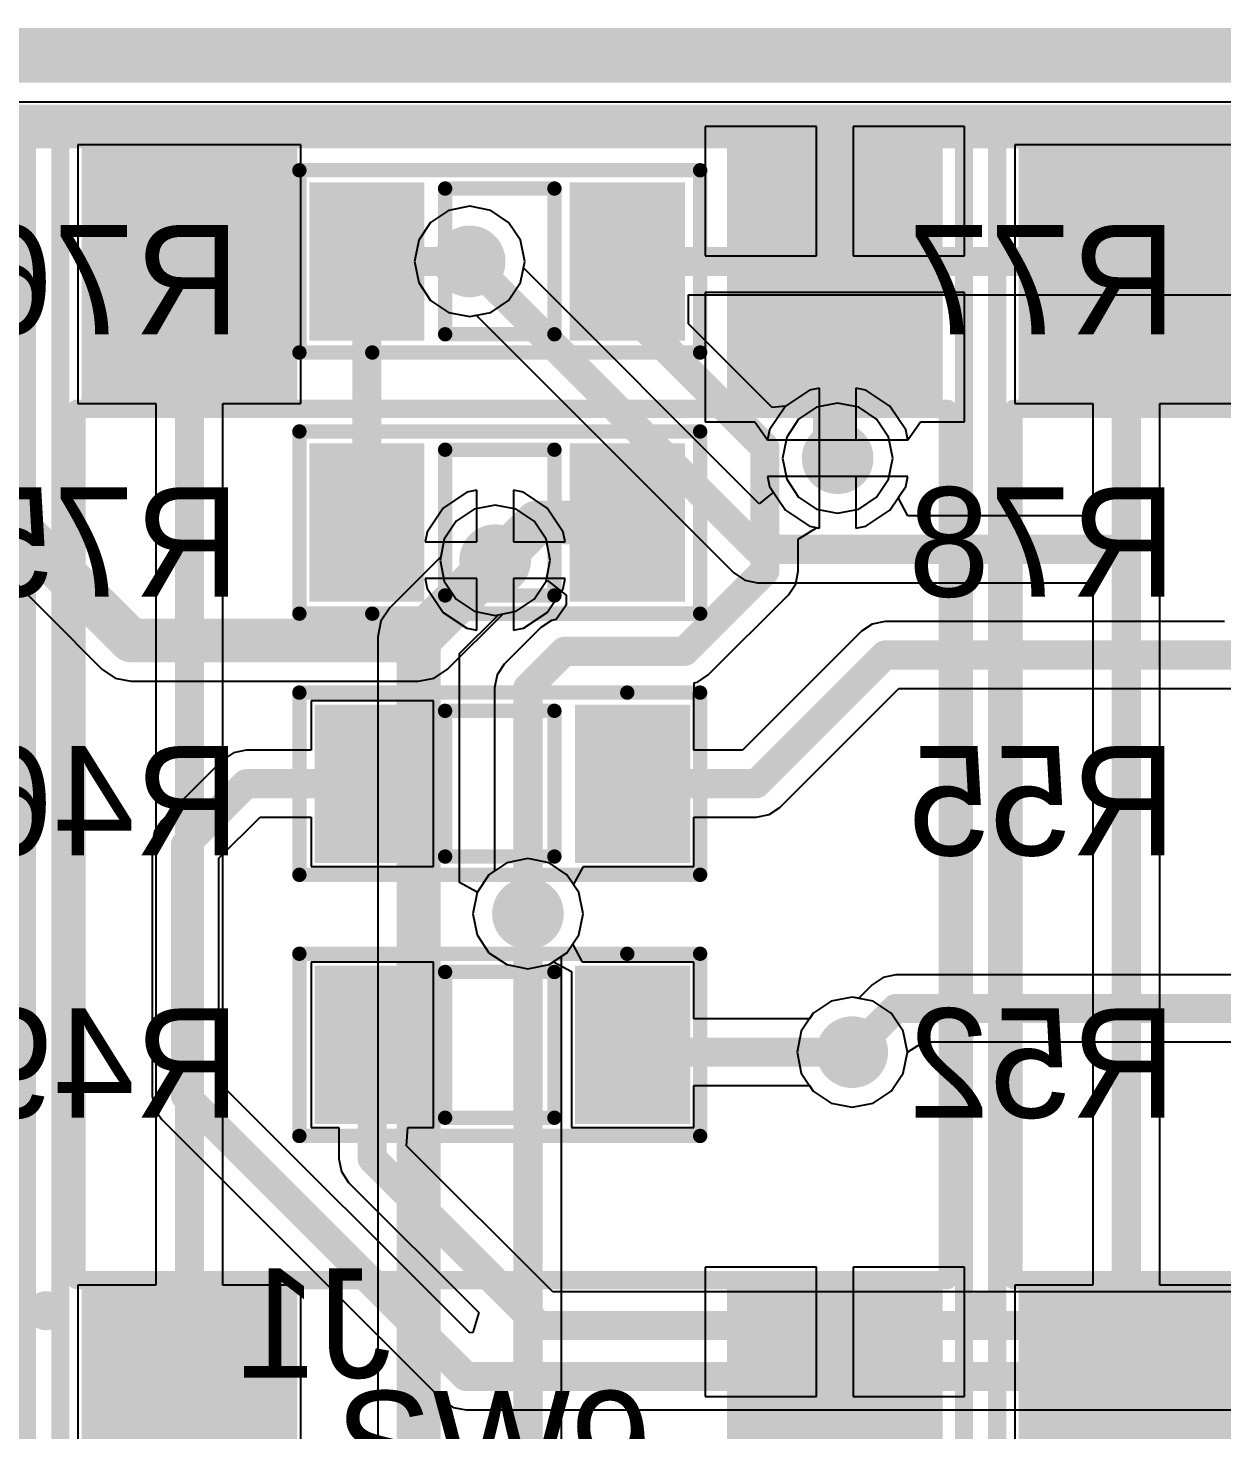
# Model space of a CAD drawing. Header units: millimetres. Extents: x 3.6 to 6.79, y 1.07 to 2.73.
# Drawn here: x 5.6898 to 6.0175, y 2.3493 to 2.734 of the extents above; entities that cross this region are included whole.
import ezdxf

# ---------------------------------------------------------------- set-up
doc = ezdxf.new("R2010")
doc.units = ezdxf.units.MM
doc.header["$MEASUREMENT"] = 0
for name, color, linetype in [('BottomLayer', 5, 'Continuous'), ('BottomOverlay', 54, 'Continuous'), ('BottomPaste', 16, 'Continuous'), ('BottomSolder', 6, 'Continuous'), ('KeepOutLayer', 6, 'Continuous'), ('Mechanical15', 56, 'Continuous'), ('MidLayer1', 16, 'Continuous'), ('MidLayer2', 76, 'Continuous'), ('MultiLayer', 9, 'Continuous'), ('TopLayer', 1, 'Continuous'), ('TopOverlay', 2, 'Continuous'), ('TopPaste', 8, 'Continuous'), ('TopSolder', 216, 'Continuous'), ('ViaHoleLayer', 16, 'Continuous')]:
    doc.layers.add(name, color=color, linetype=linetype)

# ---------------------------------------------------------------- blocks, each defined once
blk = doc.blocks.new('SW2_SMD_24')
at = {"layer": 'Mechanical15', "const_width": 0.005}
for points in [[(-0.19685, 0.12402), (0.19685, 0.12402)], [(0.19685, 0.12402), (0.19685, -0.12402)]]:
    blk.add_lwpolyline(points, dxfattribs=at)
at = {"layer": 'Mechanical15', "const_width": 0.0025}
blk.add_lwpolyline([(0.1956, 0.12402, 1), (0.1981, 0.12402, 1)], format="xyb", close=True, dxfattribs=at)
blk.add_lwpolyline([(0.1956, 0.12402, 1), (0.1981, 0.12402, 1)], format="xyb", close=True, dxfattribs=at)
at = {"layer": 'TopLayer'}
for points in [[(-0.18701, 0.06299), (-0.12598, 0.06299), (-0.18701, 0.11417), (-0.12598, 0.11417)], [(0.12598, 0.06299), (0.18701, 0.06299), (0.12598, 0.11417), (0.18701, 0.11417)]]:
    blk.add_solid(points, dxfattribs=at)
at = {"layer": 'TopOverlay'}
for points, const_width in [([(-0.12653, 0.12795, 1), (-0.12937, 0.12795, 1)], 0.00787), ([(-0.13134, 0.12795, 1), (-0.1274, 0.12795, 1)], 0.00394), ([(-0.1285, 0.12795, 1), (-0.12456, 0.12795, 1)], 0.00394), ([(-0.1208, 0.11955, 1), (-0.1183, 0.11955, 1)], 0.0025), ([(-0.1208, 0.11955, 1), (-0.1183, 0.11955, 1)], 0.0025), ([(0.1183, 0.11955, 1), (0.1208, 0.11955, 1)], 0.0025), ([(0.1183, 0.11955, 1), (0.1208, 0.11955, 1)], 0.0025)]:
    blk.add_lwpolyline(points, format="xyb", close=True, dxfattribs=dict(at, const_width=const_width))
at = {"layer": 'TopOverlay', "const_width": 0.005}
for points in [[(-0.11955, 0.11955), (0.11955, 0.11955)], [(-0.11955, 0.11955), (-0.11955, -0.11955)], [(0.11955, 0.11955), (0.11955, -0.11955)]]:
    blk.add_lwpolyline(points, dxfattribs=at)
at = {"layer": 'TopPaste'}
for points in [[(-0.18701, 0.06299), (-0.12598, 0.06299), (-0.18701, 0.11417), (-0.12598, 0.11417)], [(0.12598, 0.06299), (0.18701, 0.06299), (0.12598, 0.11417), (0.18701, 0.11417)]]:
    blk.add_solid(points, dxfattribs=at)
at = {"layer": 'TopSolder'}
for points in [[(-0.19101, 0.05899), (-0.12198, 0.05899), (-0.19101, 0.11817), (-0.12198, 0.11817)], [(0.12198, 0.05899), (0.19101, 0.05899), (0.12198, 0.11817), (0.19101, 0.11817)]]:
    blk.add_solid(points, dxfattribs=at)
blk = doc.blocks.new('SW2_SMD_25')
at = {"layer": 'Mechanical15', "const_width": 0.005}
for points in [[(-0.19685, 0.12402), (0.19685, 0.12402)], [(0.19685, 0.12402), (0.19685, -0.12402)], [(-0.19685, -0.12402), (0.19685, -0.12402)]]:
    blk.add_lwpolyline(points, dxfattribs=at)
at = {"layer": 'Mechanical15', "const_width": 0.0025}
for points in [[(0.1956, 0.12402, 1), (0.1981, 0.12402, 1)], [(0.1956, 0.12402, 1), (0.1981, 0.12402, 1)], [(0.1956, -0.12402, 1), (0.1981, -0.12402, 1)], [(0.1956, -0.12402, 1), (0.1981, -0.12402, 1)]]:
    blk.add_lwpolyline(points, format="xyb", close=True, dxfattribs=at)
at = {"layer": 'TopLayer'}
for points in [[(-0.18701, 0.06299), (-0.12598, 0.06299), (-0.18701, 0.11417), (-0.12598, 0.11417)], [(0.12598, 0.06299), (0.18701, 0.06299), (0.12598, 0.11417), (0.18701, 0.11417)], [(-0.18701, -0.11417), (-0.12598, -0.11417), (-0.18701, -0.06299), (-0.12598, -0.06299)], [(0.12598, -0.11417), (0.18701, -0.11417), (0.12598, -0.06299), (0.18701, -0.06299)]]:
    blk.add_solid(points, dxfattribs=at)
at = {"layer": 'TopOverlay'}
for points, const_width in [([(-0.12653, 0.12795, 1), (-0.12937, 0.12795, 1)], 0.00787), ([(-0.13134, 0.12795, 1), (-0.1274, 0.12795, 1)], 0.00394), ([(-0.1285, 0.12795, 1), (-0.12456, 0.12795, 1)], 0.00394), ([(-0.1208, 0.11955, 1), (-0.1183, 0.11955, 1)], 0.0025), ([(-0.1208, 0.11955, 1), (-0.1183, 0.11955, 1)], 0.0025), ([(0.1183, 0.11955, 1), (0.1208, 0.11955, 1)], 0.0025), ([(0.1183, 0.11955, 1), (0.1208, 0.11955, 1)], 0.0025), ([(-0.1208, -0.11955, 1), (-0.1183, -0.11955, 1)], 0.0025), ([(-0.1208, -0.11955, 1), (-0.1183, -0.11955, 1)], 0.0025), ([(0.1183, -0.11955, 1), (0.1208, -0.11955, 1)], 0.0025), ([(0.1183, -0.11955, 1), (0.1208, -0.11955, 1)], 0.0025)]:
    blk.add_lwpolyline(points, format="xyb", close=True, dxfattribs=dict(at, const_width=const_width))
at = {"layer": 'TopOverlay', "const_width": 0.005}
for points in [[(-0.11955, 0.11955), (0.11955, 0.11955)], [(-0.11955, 0.11955), (-0.11955, -0.11955)], [(0.11955, 0.11955), (0.11955, -0.11955)], [(-0.11955, -0.11955), (0.11955, -0.11955)]]:
    blk.add_lwpolyline(points, dxfattribs=at)
at = {"layer": 'TopPaste'}
for points in [[(-0.18701, 0.06299), (-0.12598, 0.06299), (-0.18701, 0.11417), (-0.12598, 0.11417)], [(0.12598, 0.06299), (0.18701, 0.06299), (0.12598, 0.11417), (0.18701, 0.11417)], [(-0.18701, -0.11417), (-0.12598, -0.11417), (-0.18701, -0.06299), (-0.12598, -0.06299)], [(0.12598, -0.11417), (0.18701, -0.11417), (0.12598, -0.06299), (0.18701, -0.06299)]]:
    blk.add_solid(points, dxfattribs=at)
at = {"layer": 'TopSolder'}
for points in [[(-0.19101, 0.05899), (-0.12198, 0.05899), (-0.19101, 0.11817), (-0.12198, 0.11817)], [(0.12198, 0.05899), (0.19101, 0.05899), (0.12198, 0.11817), (0.19101, 0.11817)], [(-0.19101, -0.11817), (-0.12198, -0.11817), (-0.19101, -0.05899), (-0.12198, -0.05899)], [(0.12198, -0.11817), (0.19101, -0.11817), (0.12198, -0.05899), (0.19101, -0.05899)]]:
    blk.add_solid(points, dxfattribs=at)
blk = doc.blocks.new('SW2_SMD_26')
at = {"layer": 'Mechanical15', "const_width": 0.005}
for points in [[(0.19685, 0.12402), (0.19685, -0.12402)], [(-0.19685, -0.12402), (0.19685, -0.12402)]]:
    blk.add_lwpolyline(points, dxfattribs=at)
at = {"layer": 'Mechanical15', "const_width": 0.0025}
blk.add_lwpolyline([(0.1956, -0.12402, 1), (0.1981, -0.12402, 1)], format="xyb", close=True, dxfattribs=at)
blk.add_lwpolyline([(0.1956, -0.12402, 1), (0.1981, -0.12402, 1)], format="xyb", close=True, dxfattribs=at)
blk = doc.blocks.new('RES_SMD_0603_B_40')
at = {"layer": 'BottomLayer'}
for points in [[(-0.04681, -0.01772), (-0.02319, -0.01772), (-0.04681, 0.01772), (-0.02319, 0.01772)], [(0.02468, -0.01772), (0.0483, -0.01772), (0.02468, 0.01771), (0.0483, 0.01771)]]:
    blk.add_solid(points, dxfattribs=at)
at = {"layer": 'BottomOverlay', "const_width": 0.00394}
for points in [[(0.035, 0.025), (-0.055, 0.025)], [(-0.055, 0.025), (-0.055, -0.025)], [(0.055, 0.025), (0.035, 0.025)], [(0.055, 0.025), (0.055, -0.025)], [(0.015, 0.02), (-0.015, 0.02)], [(-0.015, 0.02), (-0.015, -0.02)], [(0.015, 0.02), (0.015, -0.02)], [(0.015, -0.02), (-0.015, -0.02)], [(0.055, -0.025), (-0.055, -0.025)]]:
    blk.add_lwpolyline(points, dxfattribs=at)
at = {"layer": 'BottomOverlay', "const_width": 0.00197}
for points in [[(-0.05599, 0.025, 1), (-0.05402, 0.025, 1)], [(-0.05599, 0.025, 1), (-0.05402, 0.025, 1)], [(0.03401, 0.025, 1), (0.03598, 0.025, 1)], [(0.03401, 0.025, 1), (0.03598, 0.025, 1)], [(0.05401, 0.025, 1), (0.05598, 0.025, 1)], [(0.05401, 0.025, 1), (0.05598, 0.025, 1)], [(-0.01599, 0.02, 1), (-0.01402, 0.02, 1)], [(-0.01599, 0.02, 1), (-0.01402, 0.02, 1)], [(0.01401, 0.02, 1), (0.01598, 0.02, 1)], [(0.01401, 0.02, 1), (0.01598, 0.02, 1)], [(-0.01599, -0.02, 1), (-0.01402, -0.02, 1)], [(-0.01599, -0.02, 1), (-0.01402, -0.02, 1)], [(0.01401, -0.02, 1), (0.01598, -0.02, 1)], [(0.01401, -0.02, 1), (0.01598, -0.02, 1)], [(-0.05599, -0.025, 1), (-0.05402, -0.025, 1)], [(-0.05599, -0.025, 1), (-0.05402, -0.025, 1)], [(0.05401, -0.025, 1), (0.05598, -0.025, 1)], [(0.05401, -0.025, 1), (0.05598, -0.025, 1)]]:
    blk.add_lwpolyline(points, format="xyb", close=True, dxfattribs=at)
at = {"layer": 'BottomPaste'}
for points in [[(-0.04681, -0.01772), (-0.02319, -0.01772), (-0.04681, 0.01772), (-0.02319, 0.01772)], [(0.02468, -0.01772), (0.0483, -0.01772), (0.02468, 0.01771), (0.0483, 0.01771)]]:
    blk.add_solid(points, dxfattribs=at)
at = {"layer": 'BottomSolder'}
for points in [[(-0.05081, -0.02172), (-0.01919, -0.02172), (-0.05081, 0.02172), (-0.01919, 0.02172)], [(0.02068, -0.02172), (0.0523, -0.02172), (0.02068, 0.02171), (0.0523, 0.02171)]]:
    blk.add_solid(points, dxfattribs=at)
blk = doc.blocks.new('RES_SMD_0603_B_41')
at = {"layer": 'BottomLayer'}
for points in [[(-0.04681, -0.01772), (-0.02319, -0.01772), (-0.04681, 0.01772), (-0.02319, 0.01772)], [(0.02468, -0.01772), (0.0483, -0.01772), (0.02468, 0.01771), (0.0483, 0.01771)]]:
    blk.add_solid(points, dxfattribs=at)
at = {"layer": 'BottomOverlay', "const_width": 0.00394}
for points in [[(0.035, 0.025), (-0.055, 0.025)], [(-0.055, 0.025), (-0.055, -0.025)], [(0.055, 0.025), (0.035, 0.025)], [(0.055, 0.025), (0.055, -0.025)], [(0.015, 0.02), (-0.015, 0.02)], [(-0.015, 0.02), (-0.015, -0.02)], [(0.015, 0.02), (0.015, -0.02)], [(0.015, -0.02), (-0.015, -0.02)], [(0.055, -0.025), (-0.055, -0.025)]]:
    blk.add_lwpolyline(points, dxfattribs=at)
at = {"layer": 'BottomOverlay', "const_width": 0.00197}
for points in [[(-0.05599, 0.025, 1), (-0.05402, 0.025, 1)], [(-0.05599, 0.025, 1), (-0.05402, 0.025, 1)], [(0.03401, 0.025, 1), (0.03598, 0.025, 1)], [(0.03401, 0.025, 1), (0.03598, 0.025, 1)], [(0.05401, 0.025, 1), (0.05598, 0.025, 1)], [(0.05401, 0.025, 1), (0.05598, 0.025, 1)], [(-0.01599, 0.02, 1), (-0.01402, 0.02, 1)], [(-0.01599, 0.02, 1), (-0.01402, 0.02, 1)], [(0.01401, 0.02, 1), (0.01598, 0.02, 1)], [(0.01401, 0.02, 1), (0.01598, 0.02, 1)], [(-0.01599, -0.02, 1), (-0.01402, -0.02, 1)], [(-0.01599, -0.02, 1), (-0.01402, -0.02, 1)], [(0.01401, -0.02, 1), (0.01598, -0.02, 1)], [(0.01401, -0.02, 1), (0.01598, -0.02, 1)], [(-0.05599, -0.025, 1), (-0.05402, -0.025, 1)], [(-0.05599, -0.025, 1), (-0.05402, -0.025, 1)], [(0.05401, -0.025, 1), (0.05598, -0.025, 1)], [(0.05401, -0.025, 1), (0.05598, -0.025, 1)]]:
    blk.add_lwpolyline(points, format="xyb", close=True, dxfattribs=at)
at = {"layer": 'BottomPaste'}
for points in [[(-0.04681, -0.01772), (-0.02319, -0.01772), (-0.04681, 0.01772), (-0.02319, 0.01772)], [(0.02468, -0.01772), (0.0483, -0.01772), (0.02468, 0.01771), (0.0483, 0.01771)]]:
    blk.add_solid(points, dxfattribs=at)
at = {"layer": 'BottomSolder'}
for points in [[(-0.05081, -0.02172), (-0.01919, -0.02172), (-0.05081, 0.02172), (-0.01919, 0.02172)], [(0.02068, -0.02172), (0.0523, -0.02172), (0.02068, 0.02171), (0.0523, 0.02171)]]:
    blk.add_solid(points, dxfattribs=at)
blk = doc.blocks.new('RES_SMD_0603_B_55')
at = {"layer": 'BottomLayer'}
for points in [[(-0.04681, -0.01772), (-0.02319, -0.01772), (-0.04681, 0.01772), (-0.02319, 0.01772)], [(0.02468, -0.01772), (0.0483, -0.01772), (0.02468, 0.01771), (0.0483, 0.01771)]]:
    blk.add_solid(points, dxfattribs=at)
at = {"layer": 'BottomOverlay', "const_width": 0.00394}
for points in [[(-0.055, 0.025), (0.035, 0.025)], [(-0.055, -0.025), (-0.055, 0.025)], [(0.035, 0.025), (0.055, 0.025)], [(0.055, -0.025), (0.055, 0.025)], [(-0.015, 0.02), (0.015, 0.02)], [(-0.015, -0.02), (-0.015, 0.02)], [(0.015, -0.02), (0.015, 0.02)], [(-0.015, -0.02), (0.015, -0.02)], [(-0.055, -0.025), (0.055, -0.025)]]:
    blk.add_lwpolyline(points, dxfattribs=at)
at = {"layer": 'BottomOverlay', "const_width": 0.00197}
for points in [[(-0.05599, 0.025, 1), (-0.05402, 0.025, 1)], [(-0.05599, 0.025, 1), (-0.05402, 0.025, 1)], [(0.03401, 0.025, 1), (0.03598, 0.025, 1)], [(0.03401, 0.025, 1), (0.03598, 0.025, 1)], [(0.05401, 0.025, 1), (0.05598, 0.025, 1)], [(0.05401, 0.025, 1), (0.05598, 0.025, 1)], [(-0.01599, 0.02, 1), (-0.01402, 0.02, 1)], [(-0.01599, 0.02, 1), (-0.01402, 0.02, 1)], [(0.01401, 0.02, 1), (0.01598, 0.02, 1)], [(0.01401, 0.02, 1), (0.01598, 0.02, 1)], [(-0.01599, -0.02, 1), (-0.01402, -0.02, 1)], [(-0.01599, -0.02, 1), (-0.01402, -0.02, 1)], [(0.01401, -0.02, 1), (0.01598, -0.02, 1)], [(0.01401, -0.02, 1), (0.01598, -0.02, 1)], [(-0.05599, -0.025, 1), (-0.05402, -0.025, 1)], [(-0.05599, -0.025, 1), (-0.05402, -0.025, 1)], [(0.05401, -0.025, 1), (0.05598, -0.025, 1)], [(0.05401, -0.025, 1), (0.05598, -0.025, 1)]]:
    blk.add_lwpolyline(points, format="xyb", close=True, dxfattribs=at)
at = {"layer": 'BottomPaste'}
for points in [[(-0.04681, -0.01772), (-0.02319, -0.01772), (-0.04681, 0.01772), (-0.02319, 0.01772)], [(0.02468, -0.01772), (0.0483, -0.01772), (0.02468, 0.01771), (0.0483, 0.01771)]]:
    blk.add_solid(points, dxfattribs=at)
at = {"layer": 'BottomSolder'}
for points in [[(-0.05081, -0.02172), (-0.01919, -0.02172), (-0.05081, 0.02172), (-0.01919, 0.02172)], [(0.02068, -0.02172), (0.0523, -0.02172), (0.02068, 0.02171), (0.0523, 0.02171)]]:
    blk.add_solid(points, dxfattribs=at)
blk = doc.blocks.new('RES_SMD_0603_B_56')
at = {"layer": 'BottomLayer'}
for points in [[(-0.04681, -0.01772), (-0.02319, -0.01772), (-0.04681, 0.01772), (-0.02319, 0.01772)], [(0.02468, -0.01772), (0.0483, -0.01772), (0.02468, 0.01771), (0.0483, 0.01771)]]:
    blk.add_solid(points, dxfattribs=at)
at = {"layer": 'BottomOverlay', "const_width": 0.00394}
for points in [[(-0.055, 0.025), (0.035, 0.025)], [(-0.055, -0.025), (-0.055, 0.025)], [(0.035, 0.025), (0.055, 0.025)], [(0.055, -0.025), (0.055, 0.025)], [(-0.015, 0.02), (0.015, 0.02)], [(-0.015, -0.02), (-0.015, 0.02)], [(0.015, -0.02), (0.015, 0.02)], [(-0.015, -0.02), (0.015, -0.02)], [(-0.055, -0.025), (0.055, -0.025)]]:
    blk.add_lwpolyline(points, dxfattribs=at)
at = {"layer": 'BottomOverlay', "const_width": 0.00197}
for points in [[(-0.05599, 0.025, 1), (-0.05402, 0.025, 1)], [(-0.05599, 0.025, 1), (-0.05402, 0.025, 1)], [(0.03401, 0.025, 1), (0.03598, 0.025, 1)], [(0.03401, 0.025, 1), (0.03598, 0.025, 1)], [(0.05401, 0.025, 1), (0.05598, 0.025, 1)], [(0.05401, 0.025, 1), (0.05598, 0.025, 1)], [(-0.01599, 0.02, 1), (-0.01402, 0.02, 1)], [(-0.01599, 0.02, 1), (-0.01402, 0.02, 1)], [(0.01401, 0.02, 1), (0.01598, 0.02, 1)], [(0.01401, 0.02, 1), (0.01598, 0.02, 1)], [(-0.01599, -0.02, 1), (-0.01402, -0.02, 1)], [(-0.01599, -0.02, 1), (-0.01402, -0.02, 1)], [(0.01401, -0.02, 1), (0.01598, -0.02, 1)], [(0.01401, -0.02, 1), (0.01598, -0.02, 1)], [(-0.05599, -0.025, 1), (-0.05402, -0.025, 1)], [(-0.05599, -0.025, 1), (-0.05402, -0.025, 1)], [(0.05401, -0.025, 1), (0.05598, -0.025, 1)], [(0.05401, -0.025, 1), (0.05598, -0.025, 1)]]:
    blk.add_lwpolyline(points, format="xyb", close=True, dxfattribs=at)
at = {"layer": 'BottomPaste'}
for points in [[(-0.04681, -0.01772), (-0.02319, -0.01772), (-0.04681, 0.01772), (-0.02319, 0.01772)], [(0.02468, -0.01772), (0.0483, -0.01772), (0.02468, 0.01771), (0.0483, 0.01771)]]:
    blk.add_solid(points, dxfattribs=at)
at = {"layer": 'BottomSolder'}
for points in [[(-0.05081, -0.02172), (-0.01919, -0.02172), (-0.05081, 0.02172), (-0.01919, 0.02172)], [(0.02068, -0.02172), (0.0523, -0.02172), (0.02068, 0.02171), (0.0523, 0.02171)]]:
    blk.add_solid(points, dxfattribs=at)

msp = doc.modelspace()

# ---------------------------------------------------------------- linework, layer by layer
at = {"layer": 'BottomLayer'}
for p, q in [((5.87108, 2.6529), (5.87108, 2.66082)), ((5.87108, 2.66082), (6.02462, 2.66082)), ((5.89403, 2.62995), (5.87108, 2.6529)), ((5.90426, 2.63469), (5.89769, 2.63031)), ((5.907, 2.63524), (5.90426, 2.63469)), ((5.907, 2.616), (5.907, 2.63524)), ((5.91974, 2.63469), (5.917, 2.63524)), ((5.917, 2.63524), (5.917, 2.621)), ((5.92631, 2.63031), (5.91974, 2.63469)), ((5.89769, 2.63031), (5.89403, 2.62995)), ((5.93069, 2.62374), (5.92631, 2.63031)), ((5.64735, 2.62078), (5.71007, 2.55807)), ((5.917, 2.621), (5.93124, 2.621)), ((5.93124, 2.621), (5.93069, 2.62374)), ((5.907, 2.59676), (5.907, 2.616)), ((5.93124, 2.611), (5.917, 2.611)), ((5.917, 2.611), (5.917, 2.59676)), ((5.93069, 2.60826), (5.93124, 2.611)), ((5.92631, 2.60169), (5.93069, 2.60826)), ((5.91974, 2.59731), (5.92631, 2.60169)), ((5.90118, 2.59381), (5.90618, 2.59693)), ((5.90618, 2.59693), (5.907, 2.59676)), ((5.917, 2.59676), (5.91974, 2.59731)), ((5.90118, 2.585), (5.90118, 2.59381)), ((5.8287, 2.5773), (5.83198, 2.58221)), ((5.83198, 2.58221), (5.83245, 2.58233)), ((5.83245, 2.58233), (5.83745, 2.57844)), ((5.90048, 2.58149), (5.90118, 2.585)), ((5.83745, 2.57844), (5.83745, 2.57562)), ((5.87649, 2.55651), (5.89849, 2.57851)), ((5.89849, 2.57851), (5.90048, 2.58149)), ((5.82016, 2.5733), (5.82379, 2.57402)), ((5.82379, 2.57402), (5.8287, 2.5773)), ((5.83745, 2.57562), (5.83476, 2.57173)), ((5.80493, 2.55807), (5.82016, 2.5733)), ((5.83349, 2.57148), (5.83051, 2.56949)), ((5.83476, 2.57173), (5.83349, 2.57148)), ((5.92149, 2.57048), (5.91851, 2.56849)), ((5.925, 2.57118), (5.92149, 2.57048)), ((6.01814, 2.57118), (5.925, 2.57118)), ((5.83051, 2.56949), (5.82051, 2.55949)), ((5.91851, 2.56849), (5.88586, 2.53584)), ((5.82051, 2.55949), (5.81852, 2.55651)), ((5.71007, 2.55807), (5.71371, 2.55564)), ((5.71371, 2.55564), (5.718, 2.55478)), ((5.718, 2.55478), (5.718, 2.55478)), ((5.718, 2.55478), (5.797, 2.55478)), ((5.797, 2.55478), (5.80129, 2.55564)), ((5.797, 2.55478), (5.797, 2.55478)), ((5.80129, 2.55564), (5.80493, 2.55807)), ((5.81852, 2.55651), (5.81782, 2.553)), ((5.87351, 2.55452), (5.87649, 2.55651)), ((5.81782, 2.553), (5.81782, 2.50272)), ((5.87256, 2.54938), (5.87263, 2.55435)), ((5.87263, 2.55435), (5.87351, 2.55452)), ((5.89615, 2.52017), (5.9288, 2.55282)), ((5.9288, 2.55282), (6.02105, 2.55282)), ((5.80107, 2.54938), (5.76745, 2.54938)), ((5.76745, 2.54938), (5.76745, 2.53584)), ((5.80107, 2.50395), (5.80107, 2.54938)), ((5.87256, 2.54923), (5.87256, 2.54938)), ((5.87256, 2.53584), (5.87256, 2.54923)), ((5.74967, 2.53584), (5.74615, 2.53514)), ((5.76745, 2.53584), (5.74967, 2.53584)), ((5.88586, 2.53584), (5.87256, 2.53584)), ((5.74318, 2.53316), (5.72651, 2.51649)), ((5.74615, 2.53514), (5.74318, 2.53316)), ((5.89317, 2.51818), (5.89615, 2.52017)), ((5.72651, 2.51649), (5.72452, 2.51351)), ((5.74218, 2.5062), (5.75347, 2.51749)), ((5.75347, 2.51749), (5.76745, 2.51749)), ((5.76745, 2.51749), (5.76745, 2.50395)), ((5.87256, 2.50395), (5.87256, 2.51749)), ((5.87256, 2.51749), (5.88966, 2.51749)), ((5.88966, 2.51749), (5.89317, 2.51818)), ((5.72452, 2.51351), (5.72382, 2.51)), ((5.72382, 2.51), (5.72382, 2.441)), ((5.74218, 2.4448), (5.74218, 2.5062)), ((5.76745, 2.50395), (5.80107, 2.50395)), ((5.8163, 2.5017), (5.81302, 2.49679)), ((5.81782, 2.50272), (5.8163, 2.5017)), ((5.83954, 2.49895), (5.84221, 2.50395)), ((5.84221, 2.50395), (5.87256, 2.50395)), ((5.84098, 2.49679), (5.83954, 2.49895)), ((5.81302, 2.49679), (5.81187, 2.491)), ((5.84213, 2.491), (5.84098, 2.49679)), ((5.81187, 2.491), (5.81302, 2.48521)), ((5.84098, 2.48521), (5.84213, 2.491)), ((5.81302, 2.48521), (5.8163, 2.4803)), ((5.83931, 2.48271), (5.84098, 2.48521)), ((5.84199, 2.47771), (5.83931, 2.48271)), ((5.80107, 2.47772), (5.76745, 2.47772)), ((5.76745, 2.47772), (5.76745, 2.43228)), ((5.80107, 2.43228), (5.80107, 2.47772)), ((5.8163, 2.4803), (5.82121, 2.47702)), ((5.83279, 2.47702), (5.83398, 2.47781)), ((5.83398, 2.47781), (5.83894, 2.47511)), ((5.84278, 2.47771), (5.84199, 2.47771)), ((5.84286, 2.47771), (5.84278, 2.47771)), ((5.84278, 2.47771), (5.84278, 2.47771)), ((5.87256, 2.47771), (5.84286, 2.47771)), ((5.87256, 2.46218), (5.87256, 2.47771)), ((5.82121, 2.47702), (5.827, 2.47587)), ((5.827, 2.47587), (5.83279, 2.47702)), ((5.83894, 2.47511), (5.83894, 2.47424)), ((5.83894, 2.47424), (5.83894, 2.47424)), ((5.83894, 2.47424), (5.83894, 2.47397)), ((5.83894, 2.47397), (5.83894, 2.43228)), ((5.91021, 2.46698), (5.9053, 2.4637)), ((5.916, 2.46813), (5.91021, 2.46698)), ((5.92179, 2.46698), (5.916, 2.46813)), ((5.9267, 2.4637), (5.92179, 2.46698)), ((5.9053, 2.4637), (5.90428, 2.46218)), ((5.92998, 2.45879), (5.9267, 2.4637)), ((5.90428, 2.46218), (5.87256, 2.46218)), ((5.93113, 2.453), (5.92998, 2.45879)), ((5.92998, 2.44721), (5.93113, 2.453)), ((5.9267, 2.4423), (5.92998, 2.44721)), ((5.81104, 2.37593), (5.74218, 2.4448)), ((5.87256, 2.43228), (5.87256, 2.44382)), ((5.87256, 2.44382), (5.90428, 2.44382)), ((5.90428, 2.44382), (5.9053, 2.4423)), ((5.72382, 2.441), (5.72452, 2.43749)), ((5.9053, 2.4423), (5.91021, 2.43902)), ((5.92179, 2.43902), (5.9267, 2.4423)), ((5.72452, 2.43749), (5.72651, 2.43451)), ((5.91021, 2.43902), (5.916, 2.43787)), ((5.916, 2.43787), (5.92179, 2.43902)), ((5.72651, 2.43451), (5.80351, 2.35751)), ((5.76745, 2.43228), (5.77508, 2.43228)), ((5.77508, 2.43228), (5.77508, 2.42374)), ((5.79369, 2.42728), (5.79406, 2.43228)), ((5.79406, 2.43228), (5.80107, 2.43228)), ((5.83894, 2.43228), (5.87256, 2.43228)), ((5.8338, 2.38718), (5.79369, 2.42728)), ((5.77508, 2.42374), (5.77578, 2.42023)), ((5.77578, 2.42023), (5.77777, 2.41725)), ((5.77777, 2.41725), (5.8135, 2.38152)), ((6.05831, 2.38718), (5.8338, 2.38718)), ((5.8135, 2.38152), (5.81186, 2.3761)), ((5.81186, 2.3761), (5.81104, 2.37593)), ((5.80351, 2.35751), (5.80649, 2.35552)), ((5.80649, 2.35552), (5.81, 2.35482)), ((5.81, 2.35482), (6.04334, 2.35482))]:
    msp.add_line(p, q, dxfattribs=at)
for points, const_width in [([(5.52823, 2.70704), (6.54556, 2.70704)], 0.012), ([(5.78277, 2.67), (5.811, 2.67)], 0.008), ([(5.78277, 2.59834), (5.78277, 2.67)], 0.008), ([(5.85426, 2.65674), (5.85426, 2.67)], 0.008), ([(5.85426, 2.67), (6.04143, 2.67)], 0.008), ([(5.85426, 2.65674), (5.892, 2.619)], 0.008), ([(5.652, 2.632), (5.718, 2.566)], 0.012), ([(5.892, 2.585), (5.892, 2.619)], 0.008), ([(5.797, 2.566), (5.82933, 2.59833)], 0.012), ([(5.82933, 2.59833), (5.85426, 2.59833)], 0.012), ([(5.87, 2.563), (5.892, 2.585)], 0.008), ([(5.718, 2.566), (5.797, 2.566)], 0.012), ([(5.827, 2.553), (5.837, 2.563)], 0.008), ([(5.837, 2.563), (5.87, 2.563)], 0.008), ([(5.88966, 2.52666), (5.925, 2.562)], 0.008), ([(5.925, 2.562), (6.158, 2.562)], 0.008), ([(5.827, 2.491), (5.827, 2.553)], 0.008), ([(5.733, 2.51), (5.74967, 2.52667)], 0.008), ([(5.74967, 2.52667), (5.78426, 2.52667)], 0.008), ([(5.85575, 2.52666), (5.88966, 2.52666)], 0.008), ([(5.733, 2.441), (5.733, 2.51)], 0.008), ([(5.78426, 2.42374), (5.78426, 2.455)], 0.008), ([(5.85575, 2.455), (5.85774, 2.453)], 0.008), ([(5.85774, 2.453), (5.916, 2.453)], 0.008), ([(5.733, 2.441), (5.81, 2.364)], 0.008), ([(5.78426, 2.42374), (5.83, 2.378)], 0.008), ([(5.83, 2.378), (6.08314, 2.378)], 0.008), ([(5.81, 2.364), (6.04714, 2.364)], 0.008)]:
    msp.add_lwpolyline(points, dxfattribs=dict(at, const_width=const_width))
for points, const_width in [([(5.80607, 2.67, 1), (5.81592, 2.67, 1)], 0.00984), ([(5.78077, 2.67, 1), (5.78477, 2.67, 1)], 0.004), ([(5.78077, 2.67, 1), (5.78477, 2.67, 1)], 0.004), ([(5.809, 2.67, 1), (5.813, 2.67, 1)], 0.004), ([(5.85226, 2.67, 1), (5.85626, 2.67, 1)], 0.004), ([(5.85226, 2.67, 1), (5.85626, 2.67, 1)], 0.004), ([(5.85226, 2.65674, 1), (5.85626, 2.65674, 1)], 0.004), ([(5.85226, 2.65674, 1), (5.85626, 2.65674, 1)], 0.004), ([(5.90708, 2.616, 1), (5.91692, 2.616, 1)], 0.00984), ([(5.89, 2.619, 1), (5.894, 2.619, 1)], 0.004), ([(5.89, 2.619, 1), (5.894, 2.619, 1)], 0.004), ([(5.78077, 2.59834, 1), (5.78477, 2.59834, 1)], 0.004), ([(5.82633, 2.59833, 1), (5.83233, 2.59833, 1)], 0.006), ([(5.82633, 2.59833, 1), (5.83233, 2.59833, 1)], 0.006), ([(5.85126, 2.59833, 1), (5.85726, 2.59833, 1)], 0.006), ([(5.81308, 2.588, 1), (5.82292, 2.588, 1)], 0.00984), ([(5.89, 2.585, 1), (5.894, 2.585, 1)], 0.004), ([(5.89, 2.585, 1), (5.894, 2.585, 1)], 0.004), ([(5.715, 2.566, 1), (5.721, 2.566, 1)], 0.006), ([(5.715, 2.566, 1), (5.721, 2.566, 1)], 0.006), ([(5.794, 2.566, 1), (5.8, 2.566, 1)], 0.006), ([(5.794, 2.566, 1), (5.8, 2.566, 1)], 0.006), ([(5.835, 2.563, 1), (5.839, 2.563, 1)], 0.004), ([(5.835, 2.563, 1), (5.839, 2.563, 1)], 0.004), ([(5.868, 2.563, 1), (5.872, 2.563, 1)], 0.004), ([(5.868, 2.563, 1), (5.872, 2.563, 1)], 0.004), ([(5.923, 2.562, 1), (5.927, 2.562, 1)], 0.004), ([(5.923, 2.562, 1), (5.927, 2.562, 1)], 0.004), ([(5.825, 2.553, 1), (5.829, 2.553, 1)], 0.004), ([(5.825, 2.553, 1), (5.829, 2.553, 1)], 0.004), ([(5.74767, 2.52667, 1), (5.75167, 2.52667, 1)], 0.004), ([(5.74767, 2.52667, 1), (5.75167, 2.52667, 1)], 0.004), ([(5.78226, 2.52667, 1), (5.78626, 2.52667, 1)], 0.004), ([(5.85375, 2.52666, 1), (5.85775, 2.52666, 1)], 0.004), ([(5.88766, 2.52666, 1), (5.89166, 2.52666, 1)], 0.004), ([(5.88766, 2.52666, 1), (5.89166, 2.52666, 1)], 0.004), ([(5.731, 2.51, 1), (5.735, 2.51, 1)], 0.004), ([(5.731, 2.51, 1), (5.735, 2.51, 1)], 0.004), ([(5.82208, 2.491, 1), (5.83192, 2.491, 1)], 0.00984), ([(5.825, 2.491, 1), (5.829, 2.491, 1)], 0.004), ([(5.91108, 2.453, 1), (5.92092, 2.453, 1)], 0.00984), ([(5.78226, 2.455, 1), (5.78626, 2.455, 1)], 0.004), ([(5.85375, 2.455, 1), (5.85775, 2.455, 1)], 0.004), ([(5.85574, 2.453, 1), (5.85974, 2.453, 1)], 0.004), ([(5.85574, 2.453, 1), (5.85974, 2.453, 1)], 0.004), ([(5.914, 2.453, 1), (5.918, 2.453, 1)], 0.004), ([(5.731, 2.441, 1), (5.735, 2.441, 1)], 0.004), ([(5.731, 2.441, 1), (5.735, 2.441, 1)], 0.004), ([(5.78226, 2.42374, 1), (5.78626, 2.42374, 1)], 0.004), ([(5.78226, 2.42374, 1), (5.78626, 2.42374, 1)], 0.004), ([(5.828, 2.378, 1), (5.832, 2.378, 1)], 0.004), ([(5.828, 2.378, 1), (5.832, 2.378, 1)], 0.004), ([(5.808, 2.364, 1), (5.812, 2.364, 1)], 0.004), ([(5.808, 2.364, 1), (5.812, 2.364, 1)], 0.004)]:
    msp.add_lwpolyline(points, format="xyb", close=True, dxfattribs=dict(at, const_width=const_width))
at = {"layer": 'KeepOutLayer', "const_width": 0.015}
msp.add_lwpolyline([(3.622, 2.72654), (6.77161, 2.72654)], dxfattribs=at)
at = {"layer": 'MidLayer1'}
for p, q in [((3.63474, 2.7138), (6.75886, 2.7138)), ((5.8052, 2.68399), (5.80029, 2.68071)), ((5.811, 2.68514), (5.8052, 2.68399)), ((5.81679, 2.68399), (5.811, 2.68514)), ((5.8217, 2.68071), (5.81679, 2.68399)), ((5.80029, 2.68071), (5.79701, 2.6758)), ((5.82498, 2.6758), (5.8217, 2.68071)), ((5.79701, 2.6758), (5.79586, 2.67)), ((5.82613, 2.67), (5.82498, 2.6758)), ((5.79586, 2.67), (5.79701, 2.66421)), ((5.82498, 2.66421), (5.82613, 2.67)), ((5.79701, 2.66421), (5.80029, 2.6593)), ((5.8217, 2.6593), (5.82498, 2.66421)), ((5.80029, 2.6593), (5.8052, 2.65602)), ((5.81679, 2.65602), (5.8217, 2.6593)), ((5.8052, 2.65602), (5.811, 2.65487)), ((5.811, 2.65487), (5.81679, 2.65602)), ((5.90621, 2.62998), (5.9013, 2.6267)), ((5.912, 2.63113), (5.90621, 2.62998)), ((5.91779, 2.62998), (5.912, 2.63113)), ((5.9227, 2.6267), (5.91779, 2.62998)), ((5.9013, 2.6267), (5.89802, 2.62179)), ((5.92598, 2.62179), (5.9227, 2.6267)), ((5.89802, 2.62179), (5.89687, 2.616)), ((5.92713, 2.616), (5.92598, 2.62179)), ((5.89687, 2.616), (5.89802, 2.61021)), ((5.92598, 2.61021), (5.92713, 2.616)), ((5.89802, 2.61021), (5.9013, 2.6053)), ((5.9227, 2.6053), (5.92598, 2.61021)), ((5.81026, 2.60669), (5.80369, 2.60231)), ((5.813, 2.60724), (5.81026, 2.60669)), ((5.813, 2.593), (5.813, 2.60724)), ((5.82574, 2.60669), (5.823, 2.60724)), ((5.823, 2.60724), (5.823, 2.593)), ((5.83231, 2.60231), (5.82574, 2.60669)), ((5.9013, 2.6053), (5.90621, 2.60202)), ((5.91779, 2.60202), (5.9227, 2.6053)), ((5.80369, 2.60231), (5.79931, 2.59574)), ((5.83669, 2.59574), (5.83231, 2.60231)), ((5.90621, 2.60202), (5.912, 2.60087)), ((5.912, 2.60087), (5.91779, 2.60202)), ((5.79931, 2.59574), (5.79876, 2.593)), ((5.83724, 2.593), (5.83669, 2.59574)), ((5.79876, 2.593), (5.813, 2.593)), ((5.823, 2.593), (5.83724, 2.593)), ((5.813, 2.583), (5.79876, 2.583)), ((5.79876, 2.583), (5.79931, 2.58026)), ((5.813, 2.56876), (5.813, 2.583)), ((5.83724, 2.583), (5.823, 2.583)), ((5.823, 2.583), (5.823, 2.56876)), ((5.83669, 2.58026), (5.83724, 2.583)), ((5.79931, 2.58026), (5.80369, 2.57369)), ((5.83231, 2.57369), (5.83669, 2.58026)), ((5.80369, 2.57369), (5.81026, 2.56931)), ((5.82574, 2.56931), (5.83231, 2.57369)), ((5.81026, 2.56931), (5.813, 2.56876)), ((5.823, 2.56876), (5.82574, 2.56931)), ((5.82121, 2.50498), (5.8163, 2.5017)), ((5.827, 2.50613), (5.82121, 2.50498)), ((5.83279, 2.50498), (5.827, 2.50613)), ((5.8377, 2.5017), (5.83279, 2.50498)), ((5.8163, 2.5017), (5.81302, 2.49679)), ((5.84098, 2.49679), (5.8377, 2.5017)), ((5.81302, 2.49679), (5.81187, 2.491)), ((5.84213, 2.491), (5.84098, 2.49679)), ((5.81187, 2.491), (5.81302, 2.48521)), ((5.84098, 2.48521), (5.84213, 2.491)), ((5.81302, 2.48521), (5.8163, 2.4803)), ((5.8377, 2.4803), (5.84098, 2.48521)), ((5.8163, 2.4803), (5.82121, 2.47702)), ((5.83279, 2.47702), (5.8377, 2.4803)), ((5.82121, 2.47702), (5.827, 2.47587)), ((5.827, 2.47587), (5.83279, 2.47702)), ((5.928, 2.47418), (5.92449, 2.47348)), ((6.27828, 2.47418), (5.928, 2.47418)), ((5.92151, 2.47149), (5.9178, 2.46778)), ((5.92449, 2.47348), (5.92151, 2.47149)), ((5.91021, 2.46698), (5.9053, 2.4637)), ((5.916, 2.46813), (5.91021, 2.46698)), ((5.9178, 2.46778), (5.916, 2.46813)), ((5.9053, 2.4637), (5.90202, 2.45879)), ((5.90202, 2.45879), (5.90087, 2.453)), ((5.93113, 2.453), (5.93565, 2.45582)), ((5.93565, 2.45582), (6.27828, 2.45582)), ((5.90087, 2.453), (5.90202, 2.44721)), ((5.92998, 2.44721), (5.93113, 2.453)), ((5.90202, 2.44721), (5.9053, 2.4423)), ((5.9267, 2.4423), (5.92998, 2.44721)), ((5.9053, 2.4423), (5.91021, 2.43902)), ((5.92179, 2.43902), (5.9267, 2.4423)), ((5.91021, 2.43902), (5.916, 2.43787)), ((5.916, 2.43787), (5.92179, 2.43902))]:
    msp.add_line(p, q, dxfattribs=at)
for points, const_width in [([(5.80607, 2.67, 1), (5.81592, 2.67, 1)], 0.00984), ([(5.90708, 2.616, 1), (5.91692, 2.616, 1)], 0.00984), ([(5.908, 2.615, 1), (5.914, 2.615, 1)], 0.006), ([(5.909, 2.616, 1), (5.915, 2.616, 1)], 0.006), ([(5.81308, 2.588, 1), (5.82292, 2.588, 1)], 0.00984), ([(5.82208, 2.491, 1), (5.83192, 2.491, 1)], 0.00984), ([(5.926, 2.465, 1), (5.93, 2.465, 1)], 0.004), ([(5.926, 2.465, 1), (5.93, 2.465, 1)], 0.004), ([(5.91108, 2.453, 1), (5.92092, 2.453, 1)], 0.00984), ([(5.914, 2.453, 1), (5.918, 2.453, 1)], 0.004)]:
    msp.add_lwpolyline(points, format="xyb", close=True, dxfattribs=dict(at, const_width=const_width))
for points, const_width in [([(5.911, 2.615), (5.912, 2.616)], 0.012), ([(5.916, 2.453), (5.928, 2.465)], 0.008), ([(5.928, 2.465), (6.29, 2.465)], 0.008)]:
    msp.add_lwpolyline(points, dxfattribs=dict(at, const_width=const_width))
at = {"layer": 'MidLayer2'}
for p, q in [((3.63474, 2.7138), (6.75886, 2.7138)), ((5.8052, 2.68399), (5.80029, 2.68071)), ((5.811, 2.68514), (5.8052, 2.68399)), ((5.81679, 2.68399), (5.811, 2.68514)), ((5.8217, 2.68071), (5.81679, 2.68399)), ((5.80029, 2.68071), (5.79701, 2.6758)), ((5.82498, 2.6758), (5.8217, 2.68071)), ((5.79701, 2.6758), (5.79586, 2.67)), ((5.82613, 2.67), (5.82498, 2.6758)), ((5.79586, 2.67), (5.79701, 2.66421)), ((5.82498, 2.66421), (5.82613, 2.67)), ((5.79701, 2.66421), (5.80029, 2.6593)), ((5.8217, 2.6593), (5.82498, 2.66421)), ((5.80029, 2.6593), (5.8052, 2.65602)), ((5.81679, 2.65602), (5.8217, 2.6593)), ((5.8052, 2.65602), (5.811, 2.65487)), ((5.811, 2.65487), (5.81679, 2.65602)), ((5.90426, 2.63469), (5.89769, 2.63031)), ((5.907, 2.63524), (5.90426, 2.63469)), ((5.907, 2.621), (5.907, 2.63524)), ((5.91974, 2.63469), (5.917, 2.63524)), ((5.917, 2.63524), (5.917, 2.621)), ((5.92631, 2.63031), (5.91974, 2.63469)), ((5.89769, 2.63031), (5.89331, 2.62374)), ((5.93069, 2.62374), (5.92631, 2.63031)), ((5.89331, 2.62374), (5.89276, 2.621)), ((5.89276, 2.621), (5.907, 2.621)), ((5.917, 2.621), (5.93124, 2.621)), ((5.93124, 2.621), (5.93069, 2.62374)), ((5.907, 2.611), (5.89276, 2.611)), ((5.89276, 2.611), (5.89331, 2.60826)), ((5.907, 2.59676), (5.907, 2.611)), ((5.93124, 2.611), (5.917, 2.611)), ((5.917, 2.611), (5.917, 2.59676)), ((5.93069, 2.60826), (5.93124, 2.611)), ((5.89331, 2.60826), (5.89769, 2.60169)), ((5.92631, 2.60169), (5.93069, 2.60826)), ((5.81221, 2.60198), (5.8073, 2.5987)), ((5.818, 2.60313), (5.81221, 2.60198)), ((5.82379, 2.60198), (5.818, 2.60313)), ((5.8287, 2.5987), (5.82379, 2.60198)), ((5.89769, 2.60169), (5.90426, 2.59731)), ((5.91974, 2.59731), (5.92631, 2.60169)), ((5.8073, 2.5987), (5.80402, 2.59379)), ((5.83198, 2.59379), (5.8287, 2.5987)), ((5.90426, 2.59731), (5.907, 2.59676)), ((5.917, 2.59676), (5.91974, 2.59731)), ((5.80402, 2.59379), (5.80287, 2.588)), ((5.83313, 2.588), (5.83198, 2.59379)), ((5.80287, 2.588), (5.80402, 2.58221)), ((5.83198, 2.58221), (5.83313, 2.588)), ((5.80402, 2.58221), (5.8073, 2.5773)), ((5.8287, 2.5773), (5.83198, 2.58221)), ((5.8073, 2.5773), (5.81221, 2.57402)), ((5.81221, 2.57402), (5.818, 2.57287)), ((5.818, 2.57287), (5.82379, 2.57402)), ((5.82379, 2.57402), (5.8287, 2.5773)), ((5.82121, 2.50498), (5.8163, 2.5017)), ((5.827, 2.50613), (5.82121, 2.50498)), ((5.83279, 2.50498), (5.827, 2.50613)), ((5.8377, 2.5017), (5.83279, 2.50498)), ((5.8163, 2.5017), (5.81302, 2.49679)), ((5.84098, 2.49679), (5.8377, 2.5017)), ((5.81302, 2.49679), (5.81187, 2.491)), ((5.84213, 2.491), (5.84098, 2.49679)), ((5.81187, 2.491), (5.81302, 2.48521)), ((5.84098, 2.48521), (5.84213, 2.491)), ((5.81302, 2.48521), (5.8163, 2.4803)), ((5.8377, 2.4803), (5.84098, 2.48521)), ((5.8163, 2.4803), (5.82121, 2.47702)), ((5.83279, 2.47702), (5.8377, 2.4803)), ((5.82121, 2.47702), (5.827, 2.47587)), ((5.827, 2.47587), (5.83279, 2.47702)), ((5.91021, 2.46698), (5.9053, 2.4637)), ((5.916, 2.46813), (5.91021, 2.46698)), ((5.92179, 2.46698), (5.916, 2.46813)), ((5.9267, 2.4637), (5.92179, 2.46698)), ((5.9053, 2.4637), (5.90202, 2.45879)), ((5.92998, 2.45879), (5.9267, 2.4637)), ((5.90202, 2.45879), (5.90087, 2.453)), ((5.93113, 2.453), (5.92998, 2.45879)), ((5.90087, 2.453), (5.90202, 2.44721)), ((5.92998, 2.44721), (5.93113, 2.453)), ((5.90202, 2.44721), (5.9053, 2.4423)), ((5.9267, 2.4423), (5.92998, 2.44721)), ((5.9053, 2.4423), (5.91021, 2.43902)), ((5.92179, 2.43902), (5.9267, 2.4423)), ((5.91021, 2.43902), (5.916, 2.43787)), ((5.916, 2.43787), (5.92179, 2.43902))]:
    msp.add_line(p, q, dxfattribs=at)
at = {"layer": 'MidLayer2', "const_width": 0.00984}
for points in [[(5.80607, 2.67, 1), (5.81592, 2.67, 1)], [(5.90708, 2.616, 1), (5.91692, 2.616, 1)], [(5.81308, 2.588, 1), (5.82292, 2.588, 1)], [(5.82208, 2.491, 1), (5.83192, 2.491, 1)], [(5.91108, 2.453, 1), (5.92092, 2.453, 1)]]:
    msp.add_lwpolyline(points, format="xyb", close=True, dxfattribs=at)
at = {"layer": 'MultiLayer', "const_width": 0.00984}
for points in [[(5.80607, 2.67, 1), (5.81592, 2.67, 1)], [(5.90708, 2.616, 1), (5.91692, 2.616, 1)], [(5.81308, 2.588, 1), (5.82292, 2.588, 1)], [(5.82208, 2.491, 1), (5.83192, 2.491, 1)], [(5.91108, 2.453, 1), (5.92092, 2.453, 1)]]:
    msp.add_lwpolyline(points, format="xyb", close=True, dxfattribs=at)
at = {"layer": 'TopLayer'}
for p, q in [((3.63474, 2.7138), (6.75886, 2.7138)), ((5.90624, 2.70701), (5.87565, 2.70701)), ((5.87565, 2.70701), (5.87565, 2.6715)), ((5.90624, 2.6715), (5.90624, 2.70701)), ((5.94683, 2.70701), (5.91624, 2.70701)), ((5.91624, 2.70701), (5.91624, 2.6715)), ((5.94683, 2.6715), (5.94683, 2.70701)), ((5.76467, 2.70201), (5.70349, 2.70201)), ((5.70349, 2.70201), (5.70349, 2.63098)), ((5.76467, 2.63098), (5.76467, 2.70201)), ((6.02184, 2.70201), (5.96066, 2.70201)), ((5.96066, 2.70201), (5.96066, 2.63098)), ((5.8052, 2.68399), (5.80029, 2.68071)), ((5.811, 2.68514), (5.8052, 2.68399)), ((5.81679, 2.68399), (5.811, 2.68514)), ((5.8217, 2.68071), (5.81679, 2.68399)), ((5.80029, 2.68071), (5.79701, 2.6758)), ((5.82498, 2.6758), (5.8217, 2.68071)), ((5.79701, 2.6758), (5.79586, 2.67)), ((5.82613, 2.67), (5.82498, 2.6758)), ((5.79586, 2.67), (5.79701, 2.66421)), ((5.82577, 2.66821), (5.82613, 2.67)), ((5.87565, 2.6715), (5.90624, 2.6715)), ((5.91624, 2.6715), (5.94683, 2.6715)), ((5.89047, 2.60351), (5.82577, 2.66821)), ((5.79701, 2.66421), (5.80029, 2.6593)), ((5.80029, 2.6593), (5.8052, 2.65602)), ((5.91124, 2.6615), (5.87565, 2.6615)), ((5.87565, 2.6615), (5.87565, 2.62598)), ((5.94683, 2.6615), (5.91124, 2.6615)), ((5.94683, 2.62598), (5.94683, 2.6615)), ((5.8052, 2.65602), (5.811, 2.65487)), ((5.811, 2.65487), (5.81279, 2.65523)), ((5.81279, 2.65523), (5.88351, 2.58451)), ((5.70349, 2.63098), (5.7249, 2.63098)), ((5.7249, 2.63098), (5.7249, 2.38902)), ((5.74325, 2.38902), (5.74325, 2.63098)), ((5.74325, 2.63098), (5.76467, 2.63098)), ((5.96066, 2.63098), (5.98207, 2.63098)), ((5.98207, 2.63098), (5.98207, 2.60018)), ((6.00042, 2.38902), (6.00042, 2.63098)), ((6.00042, 2.63098), (6.02184, 2.63098)), ((5.87565, 2.62598), (5.88925, 2.62598)), ((5.88925, 2.62598), (5.89275, 2.621)), ((5.93125, 2.621), (5.93475, 2.62598)), ((5.93475, 2.62598), (5.94683, 2.62598)), ((5.89275, 2.621), (5.93125, 2.621)), ((5.93124, 2.611), (5.89276, 2.611)), ((5.89276, 2.611), (5.89331, 2.60826)), ((5.93069, 2.60826), (5.93124, 2.611)), ((5.89435, 2.6067), (5.89047, 2.60351)), ((5.89331, 2.60826), (5.89435, 2.6067)), ((5.92863, 2.60518), (5.93069, 2.60826)), ((5.9313, 2.60018), (5.92863, 2.60518)), ((5.81221, 2.60198), (5.8073, 2.5987)), ((5.818, 2.60313), (5.81221, 2.60198)), ((5.82379, 2.60198), (5.818, 2.60313)), ((5.8287, 2.5987), (5.82379, 2.60198)), ((5.8073, 2.5987), (5.80402, 2.59379)), ((5.83198, 2.59379), (5.8287, 2.5987)), ((5.98207, 2.60018), (5.9313, 2.60018)), ((5.80402, 2.59379), (5.80305, 2.58891)), ((5.83313, 2.588), (5.83198, 2.59379)), ((5.80305, 2.58891), (5.78907, 2.57493)), ((5.83198, 2.58221), (5.83313, 2.588)), ((5.8287, 2.5773), (5.83198, 2.58221)), ((5.88351, 2.58451), (5.88649, 2.58252)), ((5.88649, 2.58252), (5.89, 2.58182)), ((5.89, 2.58182), (5.98207, 2.58182)), ((5.98207, 2.58182), (5.98207, 2.38902)), ((5.78907, 2.57493), (5.78664, 2.5713)), ((5.81891, 2.57305), (5.82379, 2.57402)), ((5.82379, 2.57402), (5.8287, 2.5773)), ((5.78664, 2.5713), (5.78579, 2.567)), ((5.80822, 2.56236), (5.81891, 2.57305)), ((5.78579, 2.567), (5.78579, 2.567)), ((5.78579, 2.567), (5.78579, 2.16572)), ((5.80822, 2.4996), (5.80822, 2.56236)), ((5.82121, 2.50498), (5.8163, 2.5017)), ((5.827, 2.50613), (5.82121, 2.50498)), ((5.83279, 2.50498), (5.827, 2.50613)), ((5.8377, 2.5017), (5.83279, 2.50498)), ((5.8163, 2.5017), (5.81322, 2.49709)), ((5.84098, 2.49679), (5.8377, 2.5017)), ((5.81285, 2.49704), (5.80822, 2.4996)), ((5.81322, 2.49709), (5.81285, 2.49704)), ((5.84213, 2.491), (5.84098, 2.49679)), ((5.84098, 2.48521), (5.84213, 2.491)), ((5.8377, 2.4803), (5.84098, 2.48521)), ((5.83618, 2.47928), (5.8377, 2.4803)), ((5.83618, 2.34572), (5.83618, 2.47928)), ((5.91021, 2.46698), (5.9053, 2.4637)), ((5.916, 2.46813), (5.91021, 2.46698)), ((5.92179, 2.46698), (5.916, 2.46813)), ((5.9267, 2.4637), (5.92179, 2.46698)), ((5.9053, 2.4637), (5.90202, 2.45879)), ((5.92998, 2.45879), (5.9267, 2.4637)), ((5.90202, 2.45879), (5.90087, 2.453)), ((5.93113, 2.453), (5.92998, 2.45879)), ((5.90087, 2.453), (5.90202, 2.44721)), ((5.92998, 2.44721), (5.93113, 2.453)), ((5.90202, 2.44721), (5.9053, 2.4423)), ((5.9267, 2.4423), (5.92998, 2.44721)), ((5.9053, 2.4423), (5.91021, 2.43902)), ((5.92179, 2.43902), (5.9267, 2.4423)), ((5.91021, 2.43902), (5.916, 2.43787)), ((5.916, 2.43787), (5.92179, 2.43902)), ((5.90624, 2.39402), (5.87565, 2.39402)), ((5.87565, 2.39402), (5.87565, 2.3585)), ((5.90624, 2.3585), (5.90624, 2.39402)), ((5.94683, 2.39402), (5.91624, 2.39402)), ((5.91624, 2.39402), (5.91624, 2.3585)), ((5.94683, 2.3585), (5.94683, 2.39402)), ((5.7249, 2.38902), (5.70349, 2.38902)), ((5.70349, 2.38902), (5.70349, 2.31799)), ((5.76467, 2.38902), (5.74325, 2.38902)), ((5.76467, 2.31799), (5.76467, 2.38902)), ((5.98207, 2.38902), (5.96066, 2.38902)), ((5.96066, 2.38902), (5.96066, 2.31799)), ((6.02184, 2.38902), (6.00042, 2.38902)), ((5.87565, 2.3585), (5.90624, 2.3585)), ((5.91624, 2.3585), (5.94683, 2.3585))]:
    msp.add_line(p, q, dxfattribs=at)
for points, const_width in [([(5.80607, 2.67, 1), (5.81592, 2.67, 1)], 0.00984), ([(5.809, 2.67, 1), (5.813, 2.67, 1)], 0.004), ([(5.73208, 2.6665, 1), (5.73608, 2.6665, 1)], 0.004), ([(5.90824, 2.6665, 1), (5.91424, 2.6665, 1)], 0.006), ([(5.98925, 2.6665, 1), (5.99325, 2.6665, 1)], 0.004), ([(5.90708, 2.616, 1), (5.91692, 2.616, 1)], 0.00984), ([(5.90824, 2.61676, 1), (5.91424, 2.61676, 1)], 0.006), ([(5.90824, 2.61676, 1), (5.91424, 2.61676, 1)], 0.006), ([(5.909, 2.616, 1), (5.915, 2.616, 1)], 0.006), ([(5.81308, 2.588, 1), (5.82292, 2.588, 1)], 0.00984), ([(5.815, 2.588, 1), (5.821, 2.588, 1)], 0.006), ([(5.888, 2.591, 1), (5.892, 2.591, 1)], 0.004), ([(5.888, 2.591, 1), (5.892, 2.591, 1)], 0.004), ([(5.98925, 2.591, 1), (5.99325, 2.591, 1)], 0.004), ([(5.794, 2.567, 1), (5.8, 2.567, 1)], 0.006), ([(5.794, 2.567, 1), (5.8, 2.567, 1)], 0.006), ([(5.82208, 2.491, 1), (5.83192, 2.491, 1)], 0.00984), ([(5.825, 2.491, 1), (5.829, 2.491, 1)], 0.004), ([(5.91108, 2.453, 1), (5.92092, 2.453, 1)], 0.00984), ([(5.73208, 2.3535, 1), (5.73608, 2.3535, 1)], 0.004), ([(5.73208, 2.3535, 1), (5.73608, 2.3535, 1)], 0.004), ([(5.98925, 2.3535, 1), (5.99325, 2.3535, 1)], 0.004)]:
    msp.add_lwpolyline(points, format="xyb", close=True, dxfattribs=dict(at, const_width=const_width))
for points, const_width in [([(5.811, 2.67), (5.89, 2.591)], 0.008), ([(5.73408, 2.3535), (5.73408, 2.6665)], 0.008), ([(5.91124, 2.61676), (5.91124, 2.6665)], 0.012), ([(5.99125, 2.3535), (5.99125, 2.6665)], 0.008), ([(5.91124, 2.61676), (5.912, 2.616)], 0.012), ([(5.797, 2.567), (5.818, 2.588)], 0.012), ([(5.89, 2.591), (5.99125, 2.591)], 0.008), ([(5.797, 2.143), (5.797, 2.567)], 0.012), ([(5.827, 2.334), (5.827, 2.491)], 0.008), ([(5.73408, 2.27808), (5.73408, 2.3535)], 0.008)]:
    msp.add_lwpolyline(points, dxfattribs=dict(at, const_width=const_width))
at = {"layer": 'ViaHoleLayer', "const_width": 0.00591}
for points in [[(5.80804, 2.67, 1), (5.81395, 2.67, 1)], [(5.90905, 2.616, 1), (5.91495, 2.616, 1)], [(5.81505, 2.588, 1), (5.82095, 2.588, 1)], [(5.82405, 2.491, 1), (5.82995, 2.491, 1)], [(5.91305, 2.453, 1), (5.91895, 2.453, 1)]]:
    msp.add_lwpolyline(points, format="xyb", close=True, dxfattribs=at)

# ---------------------------------------------------------------- block references
for name, p, rotation in [('SW2_SMD_26', (5.56549, 2.51), 90), ('SW2_SMD_25', (5.82266, 2.51), 90), ('SW2_SMD_24', (6.07983, 2.51), 90), ('RES_SMD_0603_B_40', (5.81926, 2.67), 180), ('RES_SMD_0603_B_41', (5.81926, 2.59833), 180), ('RES_SMD_0603_B_56', (5.81926, 2.52667), 360), ('RES_SMD_0603_B_55', (5.81926, 2.455), 360)]:
    msp.add_blockref(name, p, dxfattribs=dict(rotation=rotation))

# ---------------------------------------------------------------- texts
at = {"layer": 'BottomOverlay', "text_generation_flag": 2}
for s, p in [('R76', (5.748, 2.65)), ('R77', (6.005, 2.65)), ('R78', (6.005, 2.578)), ('R75', (5.748, 2.578)), ('R46', (5.748, 2.507)), ('R55', (6.005, 2.507)), ('R49', (5.748, 2.435)), ('R52', (6.005, 2.435)), ('J1', (5.78948, 2.36364))]:
    msp.add_text(s, height=0.03, dxfattribs=at).set_placement(p)
at = {"layer": 'TopOverlay'}
msp.add_text('SW9', height=0.03, dxfattribs=at).set_placement((5.774, 2.33))

doc.saveas('drawing.dxf')
